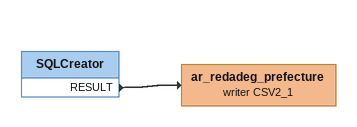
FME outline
SQLCreator
    RESULT -> ar_redadeg_prefecture (writer CSV2_1)
ar_redadeg_prefecture (writer CSV2_1)
